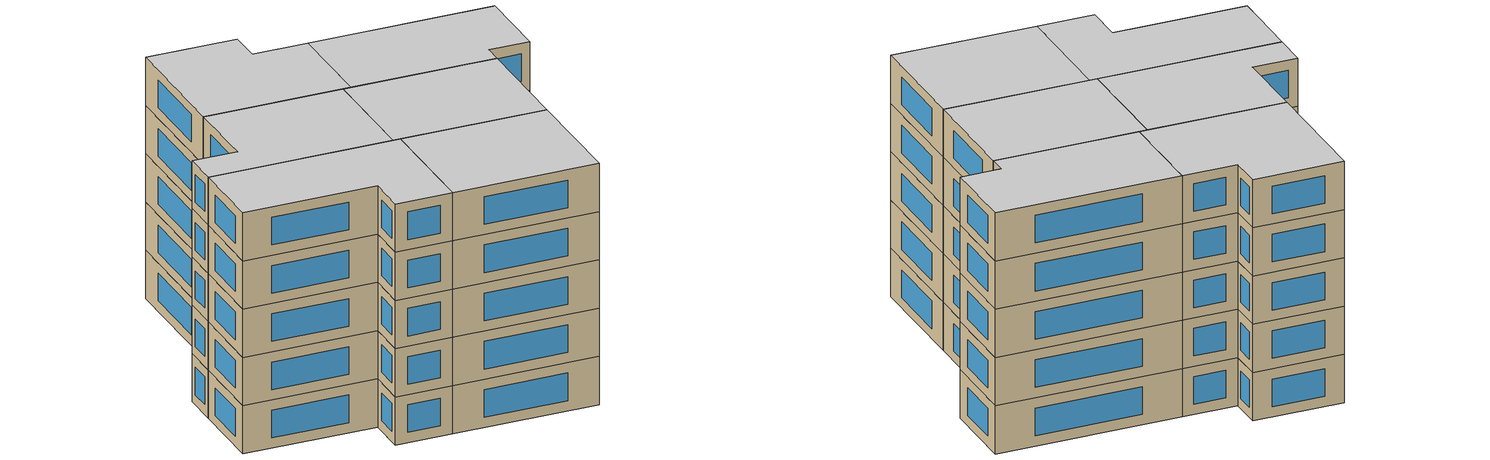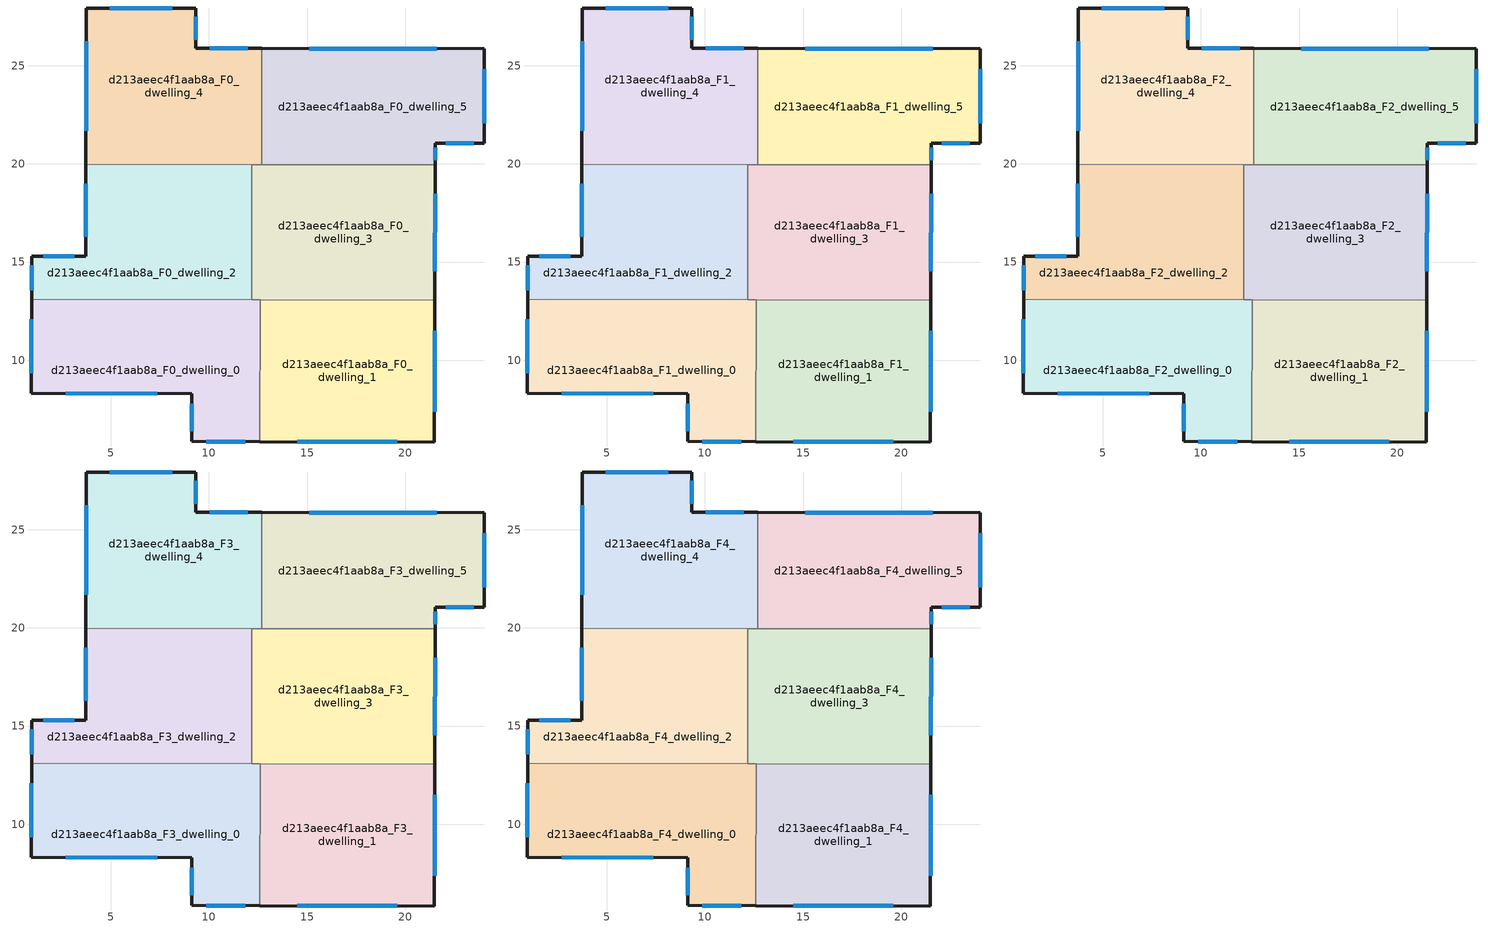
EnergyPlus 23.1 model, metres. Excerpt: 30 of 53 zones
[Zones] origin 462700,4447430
d213aeec4f1aab8a_F0_dwelling_0
 floor ground (EU_floor_Construction): 12.61,13.08 12.6,5.85 9.12,5.86 9.13,8.29 0.95,8.31 0.96,13.1 z0
 wall outside (EU_wall_Construction): 0.96,13.1 0.95,8.31 9.13,8.29 9.12,5.86 12.6,5.85 z0:3
 wall to d213aeec4f1aab8a_F0_dwelling_1 (EU_wall_Construction): 12.6,5.85 12.61,13.08 z0:3
 wall to d213aeec4f1aab8a_F0_dwelling_2 (EU_wall_Construction): 12.18,13.08 0.96,13.1 z0:3
 wall to d213aeec4f1aab8a_F0_dwelling_3 (EU_wall_Construction): 12.61,13.08 12.18,13.08 z0:3
 window (EU_Window_Construction): 9.86,5.86 11.85,5.86 / 9.13,7.77 9.12,6.38 / 2.7,8.31 7.38,8.3 / 0.96,12.08 0.95,9.34 z0.64:2.36
d213aeec4f1aab8a_F0_dwelling_1
 floor ground (EU_floor_Construction): 21.51,13.06 21.49,5.83 12.6,5.85 12.61,13.08 z0
 wall outside (EU_wall_Construction): 12.6,5.85 21.49,5.83 21.51,13.06 z0:3
 wall to d213aeec4f1aab8a_F0_dwelling_3 (EU_wall_Construction): 21.51,13.06 12.61,13.08 z0:3
 window (EU_Window_Construction): 21.49,7.38 21.5,11.51 / 14.5,5.85 19.58,5.84 z0.64:2.36
d213aeec4f1aab8a_F0_dwelling_2
 floor ground (EU_floor_Construction): 12.19,19.97 12.18,13.08 0.96,13.1 0.97,15.3 3.72,15.29 3.73,19.99 z0
 wall outside (EU_wall_Construction): 3.73,19.99 3.72,15.29 0.97,15.3 0.96,13.1 z0:3
 wall to d213aeec4f1aab8a_F0_dwelling_3 (EU_wall_Construction): 12.18,13.08 12.19,19.97 z0:3
 wall to d213aeec4f1aab8a_F0_dwelling_4 (EU_wall_Construction): 12.19,19.97 3.73,19.99 z0:3
 window (EU_Window_Construction): 0.96,14.83 0.96,13.58 / 3.13,15.29 1.56,15.3 / 3.73,18.98 3.73,16.3 z0.64:2.36
d213aeec4f1aab8a_F0_dwelling_3
 floor ground (EU_floor_Construction): 21.53,19.95 21.51,13.06 12.18,13.08 12.19,19.97 z0
 wall outside (EU_wall_Construction): 21.51,13.06 21.53,19.95 z0:3
 wall to d213aeec4f1aab8a_F0_dwelling_5 (EU_wall_Construction): 21.53,19.95 12.68,19.97 z0:3
 wall to d213aeec4f1aab8a_F0_dwelling_4 (EU_wall_Construction): 12.68,19.97 12.19,19.97 z0:3
 window (EU_Window_Construction): 21.51,14.54 21.52,18.47 z0.64:2.36
d213aeec4f1aab8a_F0_dwelling_4
 floor ground (EU_floor_Construction): 12.69,25.89 12.68,19.97 3.73,19.99 3.75,27.94 9.32,27.93 9.32,25.9 z0
 wall outside (EU_wall_Construction): 12.69,25.89 9.32,25.9 9.32,27.93 3.75,27.94 3.73,19.99 z0:3
 wall to d213aeec4f1aab8a_F0_dwelling_5 (EU_wall_Construction): 12.68,19.97 12.69,25.89 z0:3
 window (EU_Window_Construction): 3.75,26.24 3.74,21.69 / 8.13,27.93 4.95,27.94 / 9.32,26.33 9.32,27.49 / 11.97,25.89 10.04,25.89 z0.64:2.36
d213aeec4f1aab8a_F0_dwelling_5
 floor ground (EU_floor_Construction): 24.02,25.86 24.02,21.05 21.53,21.06 21.53,19.95 12.68,19.97 12.69,25.89 z0
 wall outside (EU_wall_Construction): 21.53,19.95 21.53,21.06 24.02,21.05 24.02,25.86 12.69,25.89 z0:3
 window (EU_Window_Construction): 21.53,20.19 21.53,20.82 / 21.6,25.86 15.12,25.88 / 24.02,22.08 24.02,24.83 / 22.06,21.06 23.48,21.05 z0.64:2.36
d213aeec4f1aab8a_F1_dwelling_0
 floor to d213aeec4f1aab8a_F0_dwelling_0 (EU_floor_Construction): 12.61,13.08 12.6,5.85 9.12,5.86 9.13,8.29 0.95,8.31 0.96,13.1 z3
 wall outside (EU_wall_Construction): 0.96,13.1 0.95,8.31 9.13,8.29 9.12,5.86 12.6,5.85 z3:6
 wall to d213aeec4f1aab8a_F1_dwelling_1 (EU_wall_Construction): 12.6,5.85 12.61,13.08 z3:6
 wall to d213aeec4f1aab8a_F1_dwelling_2 (EU_wall_Construction): 12.18,13.08 0.96,13.1 z3:6
 wall to d213aeec4f1aab8a_F1_dwelling_3 (EU_wall_Construction): 12.61,13.08 12.18,13.08 z3:6
 window (EU_Window_Construction): 9.86,5.86 11.85,5.86 / 9.13,7.77 9.12,6.38 / 2.7,8.31 7.38,8.3 / 0.96,12.08 0.95,9.34 z3.64:5.36
d213aeec4f1aab8a_F1_dwelling_1
 floor to d213aeec4f1aab8a_F0_dwelling_1 (EU_floor_Construction): 21.51,13.06 21.49,5.83 12.6,5.85 12.61,13.08 z3
 wall outside (EU_wall_Construction): 12.6,5.85 21.49,5.83 21.51,13.06 z3:6
 wall to d213aeec4f1aab8a_F1_dwelling_3 (EU_wall_Construction): 21.51,13.06 12.61,13.08 z3:6
 window (EU_Window_Construction): 21.49,7.38 21.5,11.51 / 14.5,5.85 19.58,5.84 z3.64:5.36
d213aeec4f1aab8a_F1_dwelling_2
 floor to d213aeec4f1aab8a_F0_dwelling_2 (EU_floor_Construction): 12.19,19.97 12.18,13.08 0.96,13.1 0.97,15.3 3.72,15.29 3.73,19.99 z3
 wall outside (EU_wall_Construction): 3.73,19.99 3.72,15.29 0.97,15.3 0.96,13.1 z3:6
 wall to d213aeec4f1aab8a_F1_dwelling_3 (EU_wall_Construction): 12.18,13.08 12.19,19.97 z3:6
 wall to d213aeec4f1aab8a_F1_dwelling_4 (EU_wall_Construction): 12.19,19.97 3.73,19.99 z3:6
 window (EU_Window_Construction): 0.96,14.83 0.96,13.58 / 3.13,15.29 1.56,15.3 / 3.73,18.98 3.73,16.3 z3.64:5.36
d213aeec4f1aab8a_F1_dwelling_3
 floor to d213aeec4f1aab8a_F0_dwelling_3 (EU_floor_Construction): 21.53,19.95 21.51,13.06 12.18,13.08 12.19,19.97 z3
 wall outside (EU_wall_Construction): 21.51,13.06 21.53,19.95 z3:6
 wall to d213aeec4f1aab8a_F1_dwelling_5 (EU_wall_Construction): 21.53,19.95 12.68,19.97 z3:6
 wall to d213aeec4f1aab8a_F1_dwelling_4 (EU_wall_Construction): 12.68,19.97 12.19,19.97 z3:6
 window (EU_Window_Construction): 21.51,14.54 21.52,18.47 z3.64:5.36
d213aeec4f1aab8a_F1_dwelling_4
 floor to d213aeec4f1aab8a_F0_dwelling_4 (EU_floor_Construction): 12.69,25.89 12.68,19.97 3.73,19.99 3.75,27.94 9.32,27.93 9.32,25.9 z3
 wall outside (EU_wall_Construction): 12.69,25.89 9.32,25.9 9.32,27.93 3.75,27.94 3.73,19.99 z3:6
 wall to d213aeec4f1aab8a_F1_dwelling_5 (EU_wall_Construction): 12.68,19.97 12.69,25.89 z3:6
 window (EU_Window_Construction): 3.75,26.24 3.74,21.69 / 8.13,27.93 4.95,27.94 / 9.32,26.33 9.32,27.49 / 11.97,25.89 10.04,25.89 z3.64:5.36
d213aeec4f1aab8a_F1_dwelling_5
 floor to d213aeec4f1aab8a_F0_dwelling_5 (EU_floor_Construction): 24.02,25.86 24.02,21.05 21.53,21.06 21.53,19.95 12.68,19.97 12.69,25.89 z3
 wall outside (EU_wall_Construction): 21.53,19.95 21.53,21.06 24.02,21.05 24.02,25.86 12.69,25.89 z3:6
 window (EU_Window_Construction): 21.53,20.19 21.53,20.82 / 21.6,25.86 15.12,25.88 / 24.02,22.08 24.02,24.83 / 22.06,21.06 23.48,21.05 z3.64:5.36
d213aeec4f1aab8a_F2_dwelling_0
 floor to d213aeec4f1aab8a_F1_dwelling_0 (EU_floor_Construction): 12.61,13.08 12.6,5.85 9.12,5.86 9.13,8.29 0.95,8.31 0.96,13.1 z6
 wall outside (EU_wall_Construction): 0.96,13.1 0.95,8.31 9.13,8.29 9.12,5.86 12.6,5.85 z6:9
 wall to d213aeec4f1aab8a_F2_dwelling_1 (EU_wall_Construction): 12.6,5.85 12.61,13.08 z6:9
 wall to d213aeec4f1aab8a_F2_dwelling_2 (EU_wall_Construction): 12.18,13.08 0.96,13.1 z6:9
 wall to d213aeec4f1aab8a_F2_dwelling_3 (EU_wall_Construction): 12.61,13.08 12.18,13.08 z6:9
 window (EU_Window_Construction): 9.86,5.86 11.85,5.86 / 9.13,7.77 9.12,6.38 / 2.7,8.31 7.38,8.3 / 0.96,12.08 0.95,9.34 z6.64:8.36
d213aeec4f1aab8a_F2_dwelling_1
 floor to d213aeec4f1aab8a_F1_dwelling_1 (EU_floor_Construction): 21.51,13.06 21.49,5.83 12.6,5.85 12.61,13.08 z6
 wall outside (EU_wall_Construction): 12.6,5.85 21.49,5.83 21.51,13.06 z6:9
 wall to d213aeec4f1aab8a_F2_dwelling_3 (EU_wall_Construction): 21.51,13.06 12.61,13.08 z6:9
 window (EU_Window_Construction): 21.49,7.38 21.5,11.51 / 14.5,5.85 19.58,5.84 z6.64:8.36
d213aeec4f1aab8a_F2_dwelling_2
 floor to d213aeec4f1aab8a_F1_dwelling_2 (EU_floor_Construction): 12.19,19.97 12.18,13.08 0.96,13.1 0.97,15.3 3.72,15.29 3.73,19.99 z6
 wall outside (EU_wall_Construction): 3.73,19.99 3.72,15.29 0.97,15.3 0.96,13.1 z6:9
 wall to d213aeec4f1aab8a_F2_dwelling_3 (EU_wall_Construction): 12.18,13.08 12.19,19.97 z6:9
 wall to d213aeec4f1aab8a_F2_dwelling_4 (EU_wall_Construction): 12.19,19.97 3.73,19.99 z6:9
 window (EU_Window_Construction): 0.96,14.83 0.96,13.58 / 3.13,15.29 1.56,15.3 / 3.73,18.98 3.73,16.3 z6.64:8.36
d213aeec4f1aab8a_F2_dwelling_3
 floor to d213aeec4f1aab8a_F1_dwelling_3 (EU_floor_Construction): 21.53,19.95 21.51,13.06 12.18,13.08 12.19,19.97 z6
 wall outside (EU_wall_Construction): 21.51,13.06 21.53,19.95 z6:9
 wall to d213aeec4f1aab8a_F2_dwelling_5 (EU_wall_Construction): 21.53,19.95 12.68,19.97 z6:9
 wall to d213aeec4f1aab8a_F2_dwelling_4 (EU_wall_Construction): 12.68,19.97 12.19,19.97 z6:9
 window (EU_Window_Construction): 21.51,14.54 21.52,18.47 z6.64:8.36
d213aeec4f1aab8a_F2_dwelling_4
 floor to d213aeec4f1aab8a_F1_dwelling_4 (EU_floor_Construction): 12.69,25.89 12.68,19.97 3.73,19.99 3.75,27.94 9.32,27.93 9.32,25.9 z6
 wall outside (EU_wall_Construction): 12.69,25.89 9.32,25.9 9.32,27.93 3.75,27.94 3.73,19.99 z6:9
 wall to d213aeec4f1aab8a_F2_dwelling_5 (EU_wall_Construction): 12.68,19.97 12.69,25.89 z6:9
 window (EU_Window_Construction): 3.75,26.24 3.74,21.69 / 8.13,27.93 4.95,27.94 / 9.32,26.33 9.32,27.49 / 11.97,25.89 10.04,25.89 z6.64:8.36
d213aeec4f1aab8a_F2_dwelling_5
 floor to d213aeec4f1aab8a_F1_dwelling_5 (EU_floor_Construction): 24.02,25.86 24.02,21.05 21.53,21.06 21.53,19.95 12.68,19.97 12.69,25.89 z6
 wall outside (EU_wall_Construction): 21.53,19.95 21.53,21.06 24.02,21.05 24.02,25.86 12.69,25.89 z6:9
 window (EU_Window_Construction): 21.53,20.19 21.53,20.82 / 21.6,25.86 15.12,25.88 / 24.02,22.08 24.02,24.83 / 22.06,21.06 23.48,21.05 z6.64:8.36
d213aeec4f1aab8a_F3_dwelling_0
 floor to d213aeec4f1aab8a_F2_dwelling_0 (EU_floor_Construction): 12.61,13.08 12.6,5.85 9.12,5.86 9.13,8.29 0.95,8.31 0.96,13.1 z9
 wall outside (EU_wall_Construction): 0.96,13.1 0.95,8.31 9.13,8.29 9.12,5.86 12.6,5.85 z9:12
 wall to d213aeec4f1aab8a_F3_dwelling_1 (EU_wall_Construction): 12.6,5.85 12.61,13.08 z9:12
 wall to d213aeec4f1aab8a_F3_dwelling_2 (EU_wall_Construction): 12.18,13.08 0.96,13.1 z9:12
 wall to d213aeec4f1aab8a_F3_dwelling_3 (EU_wall_Construction): 12.61,13.08 12.18,13.08 z9:12
 window (EU_Window_Construction): 9.86,5.86 11.85,5.86 / 9.13,7.77 9.12,6.38 / 2.7,8.31 7.38,8.3 / 0.96,12.08 0.95,9.34 z9.64:11.36
d213aeec4f1aab8a_F3_dwelling_1
 floor to d213aeec4f1aab8a_F2_dwelling_1 (EU_floor_Construction): 21.51,13.06 21.49,5.83 12.6,5.85 12.61,13.08 z9
 wall outside (EU_wall_Construction): 12.6,5.85 21.49,5.83 21.51,13.06 z9:12
 wall to d213aeec4f1aab8a_F3_dwelling_3 (EU_wall_Construction): 21.51,13.06 12.61,13.08 z9:12
 window (EU_Window_Construction): 21.49,7.38 21.5,11.51 / 14.5,5.85 19.58,5.84 z9.64:11.36
d213aeec4f1aab8a_F3_dwelling_2
 floor to d213aeec4f1aab8a_F2_dwelling_2 (EU_floor_Construction): 12.19,19.97 12.18,13.08 0.96,13.1 0.97,15.3 3.72,15.29 3.73,19.99 z9
 wall outside (EU_wall_Construction): 3.73,19.99 3.72,15.29 0.97,15.3 0.96,13.1 z9:12
 wall to d213aeec4f1aab8a_F3_dwelling_3 (EU_wall_Construction): 12.18,13.08 12.19,19.97 z9:12
 wall to d213aeec4f1aab8a_F3_dwelling_4 (EU_wall_Construction): 12.19,19.97 3.73,19.99 z9:12
 window (EU_Window_Construction): 0.96,14.83 0.96,13.58 / 3.13,15.29 1.56,15.3 / 3.73,18.98 3.73,16.3 z9.64:11.36
d213aeec4f1aab8a_F3_dwelling_3
 floor to d213aeec4f1aab8a_F2_dwelling_3 (EU_floor_Construction): 21.53,19.95 21.51,13.06 12.18,13.08 12.19,19.97 z9
 wall outside (EU_wall_Construction): 21.51,13.06 21.53,19.95 z9:12
 wall to d213aeec4f1aab8a_F3_dwelling_5 (EU_wall_Construction): 21.53,19.95 12.68,19.97 z9:12
 wall to d213aeec4f1aab8a_F3_dwelling_4 (EU_wall_Construction): 12.68,19.97 12.19,19.97 z9:12
 window (EU_Window_Construction): 21.51,14.54 21.52,18.47 z9.64:11.36
d213aeec4f1aab8a_F3_dwelling_4
 floor to d213aeec4f1aab8a_F2_dwelling_4 (EU_floor_Construction): 12.69,25.89 12.68,19.97 3.73,19.99 3.75,27.94 9.32,27.93 9.32,25.9 z9
 wall outside (EU_wall_Construction): 12.69,25.89 9.32,25.9 9.32,27.93 3.75,27.94 3.73,19.99 z9:12
 wall to d213aeec4f1aab8a_F3_dwelling_5 (EU_wall_Construction): 12.68,19.97 12.69,25.89 z9:12
 window (EU_Window_Construction): 3.75,26.24 3.74,21.69 / 8.13,27.93 4.95,27.94 / 9.32,26.33 9.32,27.49 / 11.97,25.89 10.04,25.89 z9.64:11.36
d213aeec4f1aab8a_F3_dwelling_5
 floor to d213aeec4f1aab8a_F2_dwelling_5 (EU_floor_Construction): 24.02,25.86 24.02,21.05 21.53,21.06 21.53,19.95 12.68,19.97 12.69,25.89 z9
 wall outside (EU_wall_Construction): 21.53,19.95 21.53,21.06 24.02,21.05 24.02,25.86 12.69,25.89 z9:12
 window (EU_Window_Construction): 21.53,20.19 21.53,20.82 / 21.6,25.86 15.12,25.88 / 24.02,22.08 24.02,24.83 / 22.06,21.06 23.48,21.05 z9.64:11.36
d213aeec4f1aab8a_F4_dwelling_0
 floor to d213aeec4f1aab8a_F3_dwelling_0 (EU_floor_Construction): 12.61,13.08 12.6,5.85 9.12,5.86 9.13,8.29 0.95,8.31 0.96,13.1 z12
 wall outside (EU_wall_Construction): 0.96,13.1 0.95,8.31 9.13,8.29 9.12,5.86 12.6,5.85 z12:15
 wall to d213aeec4f1aab8a_F4_dwelling_1 (EU_wall_Construction): 12.6,5.85 12.61,13.08 z12:15
 wall to d213aeec4f1aab8a_F4_dwelling_2 (EU_wall_Construction): 12.18,13.08 0.96,13.1 z12:15
 wall to d213aeec4f1aab8a_F4_dwelling_3 (EU_wall_Construction): 12.61,13.08 12.18,13.08 z12:15
 window (EU_Window_Construction): 9.86,5.86 11.85,5.86 / 9.13,7.77 9.12,6.38 / 2.7,8.31 7.38,8.3 / 0.96,12.08 0.95,9.34 z12.64:14.36
 ceiling to d213aeec4f1aab8a_F5_dwelling_0 (EU_floor_Construction): 12.6,5.85 12.61,13.08 0.96,13.1 0.95,8.31 9.13,8.29 9.12,5.86 z15
d213aeec4f1aab8a_F4_dwelling_1
 floor to d213aeec4f1aab8a_F3_dwelling_1 (EU_floor_Construction): 21.51,13.06 21.49,5.83 12.6,5.85 12.61,13.08 z12
 wall outside (EU_wall_Construction): 12.6,5.85 21.49,5.83 21.51,13.06 z12:15
 wall to d213aeec4f1aab8a_F4_dwelling_3 (EU_wall_Construction): 21.51,13.06 12.61,13.08 z12:15
 window (EU_Window_Construction): 21.49,7.38 21.5,11.51 / 14.5,5.85 19.58,5.84 z12.64:14.36
 ceiling to d213aeec4f1aab8a_F5_dwelling_1 (EU_floor_Construction): 21.49,5.83 21.51,13.06 12.61,13.08 12.6,5.85 z15
d213aeec4f1aab8a_F4_dwelling_2
 floor to d213aeec4f1aab8a_F3_dwelling_2 (EU_floor_Construction): 12.19,19.97 12.18,13.08 0.96,13.1 0.97,15.3 3.72,15.29 3.73,19.99 z12
 wall outside (EU_wall_Construction): 3.73,19.99 3.72,15.29 0.97,15.3 0.96,13.1 z12:15
 wall to d213aeec4f1aab8a_F4_dwelling_3 (EU_wall_Construction): 12.18,13.08 12.19,19.97 z12:15
 wall to d213aeec4f1aab8a_F4_dwelling_4 (EU_wall_Construction): 12.19,19.97 3.73,19.99 z12:15
 window (EU_Window_Construction): 0.96,14.83 0.96,13.58 / 3.13,15.29 1.56,15.3 / 3.73,18.98 3.73,16.3 z12.64:14.36
 ceiling to d213aeec4f1aab8a_F5_dwelling_2 (EU_floor_Construction): 12.18,13.08 12.19,19.97 3.73,19.99 3.72,15.29 0.97,15.3 0.96,13.1 z15
d213aeec4f1aab8a_F4_dwelling_3
 floor to d213aeec4f1aab8a_F3_dwelling_3 (EU_floor_Construction): 21.53,19.95 21.51,13.06 12.18,13.08 12.19,19.97 z12
 wall outside (EU_wall_Construction): 21.51,13.06 21.53,19.95 z12:15
 wall to d213aeec4f1aab8a_F4_dwelling_5 (EU_wall_Construction): 21.53,19.95 12.68,19.97 z12:15
 wall to d213aeec4f1aab8a_F4_dwelling_4 (EU_wall_Construction): 12.68,19.97 12.19,19.97 z12:15
 window (EU_Window_Construction): 21.51,14.54 21.52,18.47 z12.64:14.36
 ceiling to d213aeec4f1aab8a_F5_dwelling_3 (EU_floor_Construction): 21.51,13.06 21.53,19.95 12.19,19.97 12.18,13.08 z15
d213aeec4f1aab8a_F4_dwelling_4
 floor to d213aeec4f1aab8a_F3_dwelling_4 (EU_floor_Construction): 12.69,25.89 12.68,19.97 3.73,19.99 3.75,27.94 9.32,27.93 9.32,25.9 z12
 wall outside (EU_wall_Construction): 12.69,25.89 9.32,25.9 9.32,27.93 3.75,27.94 3.73,19.99 z12:15
 wall to d213aeec4f1aab8a_F4_dwelling_5 (EU_wall_Construction): 12.68,19.97 12.69,25.89 z12:15
 window (EU_Window_Construction): 3.75,26.24 3.74,21.69 / 8.13,27.93 4.95,27.94 / 9.32,26.33 9.32,27.49 / 11.97,25.89 10.04,25.89 z12.64:14.36
 ceiling to d213aeec4f1aab8a_F5_dwelling_4 (EU_floor_Construction): 12.68,19.97 12.69,25.89 9.32,25.9 9.32,27.93 3.75,27.94 3.73,19.99 z15
d213aeec4f1aab8a_F4_dwelling_5
 floor to d213aeec4f1aab8a_F3_dwelling_5 (EU_floor_Construction): 24.02,25.86 24.02,21.05 21.53,21.06 21.53,19.95 12.68,19.97 12.69,25.89 z12
 wall outside (EU_wall_Construction): 21.53,19.95 21.53,21.06 24.02,21.05 24.02,25.86 12.69,25.89 z12:15
 window (EU_Window_Construction): 21.53,20.19 21.53,20.82 / 21.6,25.86 15.12,25.88 / 24.02,22.08 24.02,24.83 / 22.06,21.06 23.48,21.05 z12.64:14.36
 ceiling to d213aeec4f1aab8a_F5_dwelling_5 (EU_floor_Construction): 24.02,21.05 24.02,25.86 12.69,25.89 12.68,19.97 21.53,19.95 21.53,21.06 z15
[Building]
EU S2 Campaign: North Axis=0; Terrain=City; Solar Distribution=FullExterior
[Site:Location]
Yerevan-Zvartnots.Intl.AP: Latitude=40.15; Longitude=44.383; Time Zone=4; Elevation=854
[SizingPeriod:WeatherFileDays]
AnnualSizingPeriod: Begin Month=1; Begin Day of Month=1; End Month=12; End Day of Month=31; Day of Week for Start Day=Monday; Use Weather File Daylight Saving Period=No; Use Weather File Rain and Snow Indicators=No
[MATERIAL]
EU_InternalMass_Material: Roughness=MediumRough; Thickness=0.1; Conductivity=1; Density=1800; Specific Heat=900; Thermal Absorptance=0.9; Solar Absorptance=0.7; Visible Absorptance=0.7
[MATERIAL:NOMASS] Roughness=MediumRough; Thermal Absorptance=0.9; Solar Absorptance=0.7; Visible Absorptance=0.7
Name | Thermal Resistance
EU_wall_NoMass | 1.05043
EU_floor_NoMass | 0.478065
[WINDOWMATERIAL:SIMPLEGLAZINGSYSTEM]
EU_Window_SimpleGlazing: UFactor=2.5566; Solar Heat Gain Coefficient=0.75; Visible Transmittance=0.75
[CONSTRUCTION]
EU_wall_Construction: EU_wall_NoMass
EU_floor_Construction: EU_floor_NoMass
EU_Window_Construction: EU_Window_SimpleGlazing
EU_InternalMass_Construction: EU_InternalMass_Material
[ZONE] Type=1; Multiplier=1; Ceiling Height=autocalculate; Floor Area=autocalculate; Part of Total Floor Area=Yes
Name | Volume
d213aeec4f1aab8a_F0_dwelling_0; d213aeec4f1aab8a_F1_dwelling_0; d213aeec4f1aab8a_F2_dwelling_0; d213aeec4f1aab8a_F3_dwelling_0; d213aeec4f1aab8a_F4_dwelling_0 | 192.883
d213aeec4f1aab8a_F0_dwelling_1; d213aeec4f1aab8a_F1_dwelling_1; d213aeec4f1aab8a_F2_dwelling_1; d213aeec4f1aab8a_F3_dwelling_1; d213aeec4f1aab8a_F4_dwelling_1 | 192.886
d213aeec4f1aab8a_F0_dwelling_2; d213aeec4f1aab8a_F1_dwelling_2; d213aeec4f1aab8a_F2_dwelling_2; d213aeec4f1aab8a_F3_dwelling_2; d213aeec4f1aab8a_F4_dwelling_2 | 192.869
d213aeec4f1aab8a_F0_dwelling_3; d213aeec4f1aab8a_F1_dwelling_3; d213aeec4f1aab8a_F2_dwelling_3; d213aeec4f1aab8a_F3_dwelling_3; d213aeec4f1aab8a_F4_dwelling_3 | 192.868
d213aeec4f1aab8a_F0_dwelling_4; d213aeec4f1aab8a_F1_dwelling_4; d213aeec4f1aab8a_F2_dwelling_4; d213aeec4f1aab8a_F3_dwelling_4; d213aeec4f1aab8a_F4_dwelling_4 | 192.885
d213aeec4f1aab8a_F0_dwelling_5; d213aeec4f1aab8a_F1_dwelling_5; d213aeec4f1aab8a_F2_dwelling_5; d213aeec4f1aab8a_F3_dwelling_5; d213aeec4f1aab8a_F4_dwelling_5 | 192.877
[INTERNALMASS] Construction=EU_InternalMass_Construction
Name | Zone or ZoneList | Surface Area
d213aeec4f1aab8a_F0_dwelling_0_EU_InternalMass | d213aeec4f1aab8a_F0_dwelling_0 | 64.2944
d213aeec4f1aab8a_F0_dwelling_1_EU_InternalMass | d213aeec4f1aab8a_F0_dwelling_1 | 64.2953
d213aeec4f1aab8a_F0_dwelling_2_EU_InternalMass | d213aeec4f1aab8a_F0_dwelling_2 | 64.2894
d213aeec4f1aab8a_F0_dwelling_3_EU_InternalMass | d213aeec4f1aab8a_F0_dwelling_3 | 64.2892
d213aeec4f1aab8a_F0_dwelling_4_EU_InternalMass | d213aeec4f1aab8a_F0_dwelling_4 | 64.295
d213aeec4f1aab8a_F0_dwelling_5_EU_InternalMass | d213aeec4f1aab8a_F0_dwelling_5 | 64.2924
d213aeec4f1aab8a_F1_dwelling_0_EU_InternalMass | d213aeec4f1aab8a_F1_dwelling_0 | 64.2944
d213aeec4f1aab8a_F1_dwelling_1_EU_InternalMass | d213aeec4f1aab8a_F1_dwelling_1 | 64.2953
d213aeec4f1aab8a_F1_dwelling_2_EU_InternalMass | d213aeec4f1aab8a_F1_dwelling_2 | 64.2894
d213aeec4f1aab8a_F1_dwelling_3_EU_InternalMass | d213aeec4f1aab8a_F1_dwelling_3 | 64.2892
d213aeec4f1aab8a_F1_dwelling_4_EU_InternalMass | d213aeec4f1aab8a_F1_dwelling_4 | 64.295
d213aeec4f1aab8a_F1_dwelling_5_EU_InternalMass | d213aeec4f1aab8a_F1_dwelling_5 | 64.2924
d213aeec4f1aab8a_F2_dwelling_0_EU_InternalMass | d213aeec4f1aab8a_F2_dwelling_0 | 64.2944
d213aeec4f1aab8a_F2_dwelling_1_EU_InternalMass | d213aeec4f1aab8a_F2_dwelling_1 | 64.2953
d213aeec4f1aab8a_F2_dwelling_2_EU_InternalMass | d213aeec4f1aab8a_F2_dwelling_2 | 64.2894
d213aeec4f1aab8a_F2_dwelling_3_EU_InternalMass | d213aeec4f1aab8a_F2_dwelling_3 | 64.2892
d213aeec4f1aab8a_F2_dwelling_4_EU_InternalMass | d213aeec4f1aab8a_F2_dwelling_4 | 64.295
d213aeec4f1aab8a_F2_dwelling_5_EU_InternalMass | d213aeec4f1aab8a_F2_dwelling_5 | 64.2924
d213aeec4f1aab8a_F3_dwelling_0_EU_InternalMass | d213aeec4f1aab8a_F3_dwelling_0 | 64.2944
d213aeec4f1aab8a_F3_dwelling_1_EU_InternalMass | d213aeec4f1aab8a_F3_dwelling_1 | 64.2953
d213aeec4f1aab8a_F3_dwelling_2_EU_InternalMass | d213aeec4f1aab8a_F3_dwelling_2 | 64.2894
d213aeec4f1aab8a_F3_dwelling_3_EU_InternalMass | d213aeec4f1aab8a_F3_dwelling_3 | 64.2892
d213aeec4f1aab8a_F3_dwelling_4_EU_InternalMass | d213aeec4f1aab8a_F3_dwelling_4 | 64.295
d213aeec4f1aab8a_F3_dwelling_5_EU_InternalMass | d213aeec4f1aab8a_F3_dwelling_5 | 64.2924
d213aeec4f1aab8a_F4_dwelling_0_EU_InternalMass | d213aeec4f1aab8a_F4_dwelling_0 | 64.2944
d213aeec4f1aab8a_F4_dwelling_1_EU_InternalMass | d213aeec4f1aab8a_F4_dwelling_1 | 64.2953
d213aeec4f1aab8a_F4_dwelling_2_EU_InternalMass | d213aeec4f1aab8a_F4_dwelling_2 | 64.2894
d213aeec4f1aab8a_F4_dwelling_3_EU_InternalMass | d213aeec4f1aab8a_F4_dwelling_3 | 64.2892
d213aeec4f1aab8a_F4_dwelling_4_EU_InternalMass | d213aeec4f1aab8a_F4_dwelling_4 | 64.295
d213aeec4f1aab8a_F4_dwelling_5_EU_InternalMass | d213aeec4f1aab8a_F4_dwelling_5 | 64.2924
[OTHEREQUIPMENT] Fuel Type=Electricity; Design Level Calculation Method=Watts/Area; Power per Zone Floor Area=1; Fraction Latent=0; Fraction Radiant=0; Fraction Lost=0; Carbon Dioxide Generation Rate=0; EndUse Subcategory=EU_Step8_InternalGains
Name | Zone or ZoneList or Space or SpaceList | Schedule
EU_Step8_InternalGain_d213aeec4f1aab8a_F0_dwelling_0_f000 | d213aeec4f1aab8a_F0_dwelling_0 | EU_Step8_GainSchedule_d213aeec4f1aab8a_F0_dwelling_0_f000
EU_Step8_InternalGain_d213aeec4f1aab8a_F0_dwelling_1_f000 | d213aeec4f1aab8a_F0_dwelling_1 | EU_Step8_GainSchedule_d213aeec4f1aab8a_F0_dwelling_1_f000
EU_Step8_InternalGain_d213aeec4f1aab8a_F0_dwelling_2_f000 | d213aeec4f1aab8a_F0_dwelling_2 | EU_Step8_GainSchedule_d213aeec4f1aab8a_F0_dwelling_2_f000
EU_Step8_InternalGain_d213aeec4f1aab8a_F0_dwelling_3_f000 | d213aeec4f1aab8a_F0_dwelling_3 | EU_Step8_GainSchedule_d213aeec4f1aab8a_F0_dwelling_3_f000
EU_Step8_InternalGain_d213aeec4f1aab8a_F0_dwelling_4_f000 | d213aeec4f1aab8a_F0_dwelling_4 | EU_Step8_GainSchedule_d213aeec4f1aab8a_F0_dwelling_4_f000
EU_Step8_InternalGain_d213aeec4f1aab8a_F0_dwelling_5_f000 | d213aeec4f1aab8a_F0_dwelling_5 | EU_Step8_GainSchedule_d213aeec4f1aab8a_F0_dwelling_5_f000
EU_Step8_InternalGain_d213aeec4f1aab8a_F1_dwelling_0_f000 | d213aeec4f1aab8a_F1_dwelling_0 | EU_Step8_GainSchedule_d213aeec4f1aab8a_F1_dwelling_0_f000
EU_Step8_InternalGain_d213aeec4f1aab8a_F1_dwelling_1_f000 | d213aeec4f1aab8a_F1_dwelling_1 | EU_Step8_GainSchedule_d213aeec4f1aab8a_F1_dwelling_1_f000
EU_Step8_InternalGain_d213aeec4f1aab8a_F1_dwelling_2_f000 | d213aeec4f1aab8a_F1_dwelling_2 | EU_Step8_GainSchedule_d213aeec4f1aab8a_F1_dwelling_2_f000
EU_Step8_InternalGain_d213aeec4f1aab8a_F1_dwelling_3_f000 | d213aeec4f1aab8a_F1_dwelling_3 | EU_Step8_GainSchedule_d213aeec4f1aab8a_F1_dwelling_3_f000
EU_Step8_InternalGain_d213aeec4f1aab8a_F1_dwelling_4_f000 | d213aeec4f1aab8a_F1_dwelling_4 | EU_Step8_GainSchedule_d213aeec4f1aab8a_F1_dwelling_4_f000
EU_Step8_InternalGain_d213aeec4f1aab8a_F1_dwelling_5_f000 | d213aeec4f1aab8a_F1_dwelling_5 | EU_Step8_GainSchedule_d213aeec4f1aab8a_F1_dwelling_5_f000
EU_Step8_InternalGain_d213aeec4f1aab8a_F2_dwelling_0_f000 | d213aeec4f1aab8a_F2_dwelling_0 | EU_Step8_GainSchedule_d213aeec4f1aab8a_F2_dwelling_0_f000
EU_Step8_InternalGain_d213aeec4f1aab8a_F2_dwelling_1_f000 | d213aeec4f1aab8a_F2_dwelling_1 | EU_Step8_GainSchedule_d213aeec4f1aab8a_F2_dwelling_1_f000
EU_Step8_InternalGain_d213aeec4f1aab8a_F2_dwelling_2_f000 | d213aeec4f1aab8a_F2_dwelling_2 | EU_Step8_GainSchedule_d213aeec4f1aab8a_F2_dwelling_2_f000
EU_Step8_InternalGain_d213aeec4f1aab8a_F2_dwelling_3_f000 | d213aeec4f1aab8a_F2_dwelling_3 | EU_Step8_GainSchedule_d213aeec4f1aab8a_F2_dwelling_3_f000
EU_Step8_InternalGain_d213aeec4f1aab8a_F2_dwelling_4_f000 | d213aeec4f1aab8a_F2_dwelling_4 | EU_Step8_GainSchedule_d213aeec4f1aab8a_F2_dwelling_4_f000
EU_Step8_InternalGain_d213aeec4f1aab8a_F2_dwelling_5_f000 | d213aeec4f1aab8a_F2_dwelling_5 | EU_Step8_GainSchedule_d213aeec4f1aab8a_F2_dwelling_5_f000
EU_Step8_InternalGain_d213aeec4f1aab8a_F3_dwelling_0_f000 | d213aeec4f1aab8a_F3_dwelling_0 | EU_Step8_GainSchedule_d213aeec4f1aab8a_F3_dwelling_0_f000
EU_Step8_InternalGain_d213aeec4f1aab8a_F3_dwelling_1_f000 | d213aeec4f1aab8a_F3_dwelling_1 | EU_Step8_GainSchedule_d213aeec4f1aab8a_F3_dwelling_1_f000
EU_Step8_InternalGain_d213aeec4f1aab8a_F3_dwelling_2_f000 | d213aeec4f1aab8a_F3_dwelling_2 | EU_Step8_GainSchedule_d213aeec4f1aab8a_F3_dwelling_2_f000
EU_Step8_InternalGain_d213aeec4f1aab8a_F3_dwelling_3_f000 | d213aeec4f1aab8a_F3_dwelling_3 | EU_Step8_GainSchedule_d213aeec4f1aab8a_F3_dwelling_3_f000
EU_Step8_InternalGain_d213aeec4f1aab8a_F3_dwelling_4_f000 | d213aeec4f1aab8a_F3_dwelling_4 | EU_Step8_GainSchedule_d213aeec4f1aab8a_F3_dwelling_4_f000
EU_Step8_InternalGain_d213aeec4f1aab8a_F3_dwelling_5_f000 | d213aeec4f1aab8a_F3_dwelling_5 | EU_Step8_GainSchedule_d213aeec4f1aab8a_F3_dwelling_5_f000
EU_Step8_InternalGain_d213aeec4f1aab8a_F4_dwelling_0_f000 | d213aeec4f1aab8a_F4_dwelling_0 | EU_Step8_GainSchedule_d213aeec4f1aab8a_F4_dwelling_0_f000
EU_Step8_InternalGain_d213aeec4f1aab8a_F4_dwelling_1_f000 | d213aeec4f1aab8a_F4_dwelling_1 | EU_Step8_GainSchedule_d213aeec4f1aab8a_F4_dwelling_1_f000
EU_Step8_InternalGain_d213aeec4f1aab8a_F4_dwelling_2_f000 | d213aeec4f1aab8a_F4_dwelling_2 | EU_Step8_GainSchedule_d213aeec4f1aab8a_F4_dwelling_2_f000
EU_Step8_InternalGain_d213aeec4f1aab8a_F4_dwelling_3_f000 | d213aeec4f1aab8a_F4_dwelling_3 | EU_Step8_GainSchedule_d213aeec4f1aab8a_F4_dwelling_3_f000
EU_Step8_InternalGain_d213aeec4f1aab8a_F4_dwelling_4_f000 | d213aeec4f1aab8a_F4_dwelling_4 | EU_Step8_GainSchedule_d213aeec4f1aab8a_F4_dwelling_4_f000
EU_Step8_InternalGain_d213aeec4f1aab8a_F4_dwelling_5_f000 | d213aeec4f1aab8a_F4_dwelling_5 | EU_Step8_GainSchedule_d213aeec4f1aab8a_F4_dwelling_5_f000
[ZONEVENTILATION:DESIGNFLOWRATE] Schedule=EU_AlwaysOn; Design Flow Rate Calculation Method=AirChanges/Hour; Air Changes per Hour=0.557805; Ventilation Type=Natural; Fan Pressure Rise=0; Fan Total Efficiency=1; Constant Term Coefficient=1; Temperature Term Coefficient=0; Velocity Term Coefficient=0; Velocity Squared Term Coefficient=0; Minimum Indoor Temperature=-100; Maximum Indoor Temperature=100; Delta Temperature=-100; Minimum Outdoor Temperature=-100; Maximum Outdoor Temperature=100; Maximum Wind Speed=40
Name | Zone or ZoneList or Space or SpaceList
EU_ConstantAir_d213aeec4f1aab8a_F0_dwelling_0 | d213aeec4f1aab8a_F0_dwelling_0
EU_ConstantAir_d213aeec4f1aab8a_F0_dwelling_1 | d213aeec4f1aab8a_F0_dwelling_1
EU_ConstantAir_d213aeec4f1aab8a_F0_dwelling_2 | d213aeec4f1aab8a_F0_dwelling_2
EU_ConstantAir_d213aeec4f1aab8a_F0_dwelling_3 | d213aeec4f1aab8a_F0_dwelling_3
EU_ConstantAir_d213aeec4f1aab8a_F0_dwelling_4 | d213aeec4f1aab8a_F0_dwelling_4
EU_ConstantAir_d213aeec4f1aab8a_F0_dwelling_5 | d213aeec4f1aab8a_F0_dwelling_5
EU_ConstantAir_d213aeec4f1aab8a_F1_dwelling_0 | d213aeec4f1aab8a_F1_dwelling_0
EU_ConstantAir_d213aeec4f1aab8a_F1_dwelling_1 | d213aeec4f1aab8a_F1_dwelling_1
EU_ConstantAir_d213aeec4f1aab8a_F1_dwelling_2 | d213aeec4f1aab8a_F1_dwelling_2
EU_ConstantAir_d213aeec4f1aab8a_F1_dwelling_3 | d213aeec4f1aab8a_F1_dwelling_3
EU_ConstantAir_d213aeec4f1aab8a_F1_dwelling_4 | d213aeec4f1aab8a_F1_dwelling_4
EU_ConstantAir_d213aeec4f1aab8a_F1_dwelling_5 | d213aeec4f1aab8a_F1_dwelling_5
EU_ConstantAir_d213aeec4f1aab8a_F2_dwelling_0 | d213aeec4f1aab8a_F2_dwelling_0
EU_ConstantAir_d213aeec4f1aab8a_F2_dwelling_1 | d213aeec4f1aab8a_F2_dwelling_1
EU_ConstantAir_d213aeec4f1aab8a_F2_dwelling_2 | d213aeec4f1aab8a_F2_dwelling_2
EU_ConstantAir_d213aeec4f1aab8a_F2_dwelling_3 | d213aeec4f1aab8a_F2_dwelling_3
EU_ConstantAir_d213aeec4f1aab8a_F2_dwelling_4 | d213aeec4f1aab8a_F2_dwelling_4
EU_ConstantAir_d213aeec4f1aab8a_F2_dwelling_5 | d213aeec4f1aab8a_F2_dwelling_5
EU_ConstantAir_d213aeec4f1aab8a_F3_dwelling_0 | d213aeec4f1aab8a_F3_dwelling_0
EU_ConstantAir_d213aeec4f1aab8a_F3_dwelling_1 | d213aeec4f1aab8a_F3_dwelling_1
EU_ConstantAir_d213aeec4f1aab8a_F3_dwelling_2 | d213aeec4f1aab8a_F3_dwelling_2
EU_ConstantAir_d213aeec4f1aab8a_F3_dwelling_3 | d213aeec4f1aab8a_F3_dwelling_3
EU_ConstantAir_d213aeec4f1aab8a_F3_dwelling_4 | d213aeec4f1aab8a_F3_dwelling_4
EU_ConstantAir_d213aeec4f1aab8a_F3_dwelling_5 | d213aeec4f1aab8a_F3_dwelling_5
EU_ConstantAir_d213aeec4f1aab8a_F4_dwelling_0 | d213aeec4f1aab8a_F4_dwelling_0
EU_ConstantAir_d213aeec4f1aab8a_F4_dwelling_1 | d213aeec4f1aab8a_F4_dwelling_1
EU_ConstantAir_d213aeec4f1aab8a_F4_dwelling_2 | d213aeec4f1aab8a_F4_dwelling_2
EU_ConstantAir_d213aeec4f1aab8a_F4_dwelling_3 | d213aeec4f1aab8a_F4_dwelling_3
EU_ConstantAir_d213aeec4f1aab8a_F4_dwelling_4 | d213aeec4f1aab8a_F4_dwelling_4
EU_ConstantAir_d213aeec4f1aab8a_F4_dwelling_5 | d213aeec4f1aab8a_F4_dwelling_5
[HVACTEMPLATE:THERMOSTAT] Constant Heating Setpoint=20; Constant Cooling Setpoint=50
EU_HeatOnly_d213aeec4f1aab8a_F0_dwelling_0; EU_HeatOnly_d213aeec4f1aab8a_F0_dwelling_1; EU_HeatOnly_d213aeec4f1aab8a_F0_dwelling_2; EU_HeatOnly_d213aeec4f1aab8a_F0_dwelling_3; EU_HeatOnly_d213aeec4f1aab8a_F0_dwelling_4; EU_HeatOnly_d213aeec4f1aab8a_F0_dwelling_5; EU_HeatOnly_d213aeec4f1aab8a_F1_dwelling_0; EU_HeatOnly_d213aeec4f1aab8a_F1_dwelling_1; EU_HeatOnly_d213aeec4f1aab8a_F1_dwelling_2; EU_HeatOnly_d213aeec4f1aab8a_F1_dwelling_3; EU_HeatOnly_d213aeec4f1aab8a_F1_dwelling_4; EU_HeatOnly_d213aeec4f1aab8a_F1_dwelling_5; EU_HeatOnly_d213aeec4f1aab8a_F2_dwelling_0; EU_HeatOnly_d213aeec4f1aab8a_F2_dwelling_1; EU_HeatOnly_d213aeec4f1aab8a_F2_dwelling_2; EU_HeatOnly_d213aeec4f1aab8a_F2_dwelling_3; EU_HeatOnly_d213aeec4f1aab8a_F2_dwelling_4; EU_HeatOnly_d213aeec4f1aab8a_F2_dwelling_5; EU_HeatOnly_d213aeec4f1aab8a_F3_dwelling_0; EU_HeatOnly_d213aeec4f1aab8a_F3_dwelling_1; EU_HeatOnly_d213aeec4f1aab8a_F3_dwelling_2; EU_HeatOnly_d213aeec4f1aab8a_F3_dwelling_3; EU_HeatOnly_d213aeec4f1aab8a_F3_dwelling_4; EU_HeatOnly_d213aeec4f1aab8a_F3_dwelling_5; EU_HeatOnly_d213aeec4f1aab8a_F4_dwelling_0; EU_HeatOnly_d213aeec4f1aab8a_F4_dwelling_1; EU_HeatOnly_d213aeec4f1aab8a_F4_dwelling_2; EU_HeatOnly_d213aeec4f1aab8a_F4_dwelling_3; EU_HeatOnly_d213aeec4f1aab8a_F4_dwelling_4; EU_HeatOnly_d213aeec4f1aab8a_F4_dwelling_5; EU_HeatOnly_d213aeec4f1aab8a_F5_dwelling_0; EU_HeatOnly_d213aeec4f1aab8a_F5_dwelling_1; EU_HeatOnly_d213aeec4f1aab8a_F5_dwelling_2; EU_HeatOnly_d213aeec4f1aab8a_F5_dwelling_3; EU_HeatOnly_d213aeec4f1aab8a_F5_dwelling_4; EU_HeatOnly_d213aeec4f1aab8a_F5_dwelling_5; EU_HeatOnly_d213aeec4f1aab8a_F6_dwelling_0; EU_HeatOnly_d213aeec4f1aab8a_F6_dwelling_1; EU_HeatOnly_d213aeec4f1aab8a_F6_dwelling_2; EU_HeatOnly_d213aeec4f1aab8a_F6_dwelling_3; EU_HeatOnly_d213aeec4f1aab8a_F6_dwelling_4; EU_HeatOnly_d213aeec4f1aab8a_F6_dwelling_5; EU_HeatOnly_d213aeec4f1aab8a_F7_dwelling_0; EU_HeatOnly_d213aeec4f1aab8a_F7_dwelling_1; EU_HeatOnly_d213aeec4f1aab8a_F7_dwelling_2; EU_HeatOnly_d213aeec4f1aab8a_F7_dwelling_3; EU_HeatOnly_d213aeec4f1aab8a_F7_dwelling_4; EU_HeatOnly_d213aeec4f1aab8a_F7_dwelling_5; EU_HeatOnly_d213aeec4f1aab8a_F8_dwelling_0; EU_HeatOnly_d213aeec4f1aab8a_F8_dwelling_1; EU_HeatOnly_d213aeec4f1aab8a_F8_dwelling_2; EU_HeatOnly_d213aeec4f1aab8a_F8_dwelling_3; EU_HeatOnly_d213aeec4f1aab8a_F8_dwelling_4
[HVACTEMPLATE:ZONE:IDEALLOADSAIRSYSTEM] System Availability Schedule=EU_AlwaysOn; Maximum Heating Supply Air Temperature=50; Minimum Cooling Supply Air Temperature=13; Maximum Heating Supply Air Humidity Ratio=0.0156; Minimum Cooling Supply Air Humidity Ratio=0.0077; Heating Limit=NoLimit; Cooling Limit=NoLimit; Heating Availability Schedule=EU_AlwaysOn; Cooling Availability Schedule=EU_CoolingOff; Dehumidification Control Type=ConstantSensibleHeatRatio; Cooling Sensible Heat Ratio=0.7; Dehumidification Setpoint=60; Humidification Control Type=None; Humidification Setpoint=30; Outdoor Air Method=None; Outdoor Air Flow Rate per Person=0.00944; Outdoor Air Flow Rate per Zone Floor Area=0; Outdoor Air Flow Rate per Zone=0; Demand Controlled Ventilation Type=None; Outdoor Air Economizer Type=NoEconomizer; Heat Recovery Type=None; Sensible Heat Recovery Effectiveness=0.7; Latent Heat Recovery Effectiveness=0.65
Name | Template Thermostat
d213aeec4f1aab8a_F0_dwelling_0 | EU_HeatOnly_d213aeec4f1aab8a_F0_dwelling_0
d213aeec4f1aab8a_F0_dwelling_1 | EU_HeatOnly_d213aeec4f1aab8a_F0_dwelling_1
d213aeec4f1aab8a_F0_dwelling_2 | EU_HeatOnly_d213aeec4f1aab8a_F0_dwelling_2
d213aeec4f1aab8a_F0_dwelling_3 | EU_HeatOnly_d213aeec4f1aab8a_F0_dwelling_3
d213aeec4f1aab8a_F0_dwelling_4 | EU_HeatOnly_d213aeec4f1aab8a_F0_dwelling_4
d213aeec4f1aab8a_F0_dwelling_5 | EU_HeatOnly_d213aeec4f1aab8a_F0_dwelling_5
d213aeec4f1aab8a_F1_dwelling_0 | EU_HeatOnly_d213aeec4f1aab8a_F1_dwelling_0
d213aeec4f1aab8a_F1_dwelling_1 | EU_HeatOnly_d213aeec4f1aab8a_F1_dwelling_1
d213aeec4f1aab8a_F1_dwelling_2 | EU_HeatOnly_d213aeec4f1aab8a_F1_dwelling_2
d213aeec4f1aab8a_F1_dwelling_3 | EU_HeatOnly_d213aeec4f1aab8a_F1_dwelling_3
d213aeec4f1aab8a_F1_dwelling_4 | EU_HeatOnly_d213aeec4f1aab8a_F1_dwelling_4
d213aeec4f1aab8a_F1_dwelling_5 | EU_HeatOnly_d213aeec4f1aab8a_F1_dwelling_5
d213aeec4f1aab8a_F2_dwelling_0 | EU_HeatOnly_d213aeec4f1aab8a_F2_dwelling_0
d213aeec4f1aab8a_F2_dwelling_1 | EU_HeatOnly_d213aeec4f1aab8a_F2_dwelling_1
d213aeec4f1aab8a_F2_dwelling_2 | EU_HeatOnly_d213aeec4f1aab8a_F2_dwelling_2
d213aeec4f1aab8a_F2_dwelling_3 | EU_HeatOnly_d213aeec4f1aab8a_F2_dwelling_3
d213aeec4f1aab8a_F2_dwelling_4 | EU_HeatOnly_d213aeec4f1aab8a_F2_dwelling_4
d213aeec4f1aab8a_F2_dwelling_5 | EU_HeatOnly_d213aeec4f1aab8a_F2_dwelling_5
d213aeec4f1aab8a_F3_dwelling_0 | EU_HeatOnly_d213aeec4f1aab8a_F3_dwelling_0
d213aeec4f1aab8a_F3_dwelling_1 | EU_HeatOnly_d213aeec4f1aab8a_F3_dwelling_1
d213aeec4f1aab8a_F3_dwelling_2 | EU_HeatOnly_d213aeec4f1aab8a_F3_dwelling_2
d213aeec4f1aab8a_F3_dwelling_3 | EU_HeatOnly_d213aeec4f1aab8a_F3_dwelling_3
d213aeec4f1aab8a_F3_dwelling_4 | EU_HeatOnly_d213aeec4f1aab8a_F3_dwelling_4
d213aeec4f1aab8a_F3_dwelling_5 | EU_HeatOnly_d213aeec4f1aab8a_F3_dwelling_5
d213aeec4f1aab8a_F4_dwelling_0 | EU_HeatOnly_d213aeec4f1aab8a_F4_dwelling_0
d213aeec4f1aab8a_F4_dwelling_1 | EU_HeatOnly_d213aeec4f1aab8a_F4_dwelling_1
d213aeec4f1aab8a_F4_dwelling_2 | EU_HeatOnly_d213aeec4f1aab8a_F4_dwelling_2
d213aeec4f1aab8a_F4_dwelling_3 | EU_HeatOnly_d213aeec4f1aab8a_F4_dwelling_3
d213aeec4f1aab8a_F4_dwelling_4 | EU_HeatOnly_d213aeec4f1aab8a_F4_dwelling_4
d213aeec4f1aab8a_F4_dwelling_5 | EU_HeatOnly_d213aeec4f1aab8a_F4_dwelling_5
[SIZING:ZONE] Zone Cooling Design Supply Air Temperature Input Method=SupplyAirTemperature; Zone Cooling Design Supply Air Temperature=13; Zone Heating Design Supply Air Temperature Input Method=SupplyAirTemperature; Zone Heating Design Supply Air Temperature=50; Zone Cooling Design Supply Air Humidity Ratio=0.008; Zone Heating Design Supply Air Humidity Ratio=0.008; Cooling Design Air Flow Method=DesignDay; Cooling Design Air Flow Rate=0; Cooling Minimum Air Flow per Zone Floor Area=0.000762; Cooling Minimum Air Flow=0; Cooling Minimum Air Flow Fraction=0.2; Heating Design Air Flow Method=DesignDay; Heating Design Air Flow Rate=0; Heating Maximum Air Flow per Zone Floor Area=0.002032; Heating Maximum Air Flow=0.141576; Heating Maximum Air Flow Fraction=0.3; Account for Dedicated Outdoor Air System=No; Dedicated Outdoor Air System Control Strategy=NeutralSupplyAir; Dedicated Outdoor Air Low Setpoint Temperature for Design=autosize; Dedicated Outdoor Air High Setpoint Temperature for Design=autosize; Zone Load Sizing Method=Sensible Load Only No Latent Load; Zone Latent Cooling Design Supply Air Humidity Ratio Input Method=HumidityRatioDifference; Zone Cooling Design Supply Air Humidity Ratio Difference=0.005; Zone Latent Heating Design Supply Air Humidity Ratio Input Method=HumidityRatioDifference; Zone Humidification Design Supply Air Humidity Ratio Difference=0.005
d213aeec4f1aab8a_F0_dwelling_0; d213aeec4f1aab8a_F0_dwelling_1; d213aeec4f1aab8a_F0_dwelling_2; d213aeec4f1aab8a_F0_dwelling_3; d213aeec4f1aab8a_F0_dwelling_4; d213aeec4f1aab8a_F0_dwelling_5; d213aeec4f1aab8a_F1_dwelling_0; d213aeec4f1aab8a_F1_dwelling_1; d213aeec4f1aab8a_F1_dwelling_2; d213aeec4f1aab8a_F1_dwelling_3; d213aeec4f1aab8a_F1_dwelling_4; d213aeec4f1aab8a_F1_dwelling_5; d213aeec4f1aab8a_F2_dwelling_0; d213aeec4f1aab8a_F2_dwelling_1; d213aeec4f1aab8a_F2_dwelling_2; d213aeec4f1aab8a_F2_dwelling_3; d213aeec4f1aab8a_F2_dwelling_4; d213aeec4f1aab8a_F2_dwelling_5; d213aeec4f1aab8a_F3_dwelling_0; d213aeec4f1aab8a_F3_dwelling_1; d213aeec4f1aab8a_F3_dwelling_2; d213aeec4f1aab8a_F3_dwelling_3; d213aeec4f1aab8a_F3_dwelling_4; d213aeec4f1aab8a_F3_dwelling_5; d213aeec4f1aab8a_F4_dwelling_0; d213aeec4f1aab8a_F4_dwelling_1; d213aeec4f1aab8a_F4_dwelling_2; d213aeec4f1aab8a_F4_dwelling_3; d213aeec4f1aab8a_F4_dwelling_4; d213aeec4f1aab8a_F4_dwelling_5
[SCHEDULE:CONSTANT]
Name | Hourly Value
EU_AlwaysOn | 1
EU_CoolingOff | 0
[SCHEDULE:FILE] Column Number=1; Rows to Skip at Top=0; Number of Hours of Data=8760; Column Separator=Comma; Interpolate to Timestep=No; Minutes per Item=60; Adjust Schedule for Daylight Savings=Yes
Name | File
EU_Step8_GainSchedule_d213aeec4f1aab8a_F0_dwelling_0_f000 | ../../schedules/d213aeec4f1aab8a/d213aeec4f1aab8a_F0_dwelling_0_f000_gain.csv
EU_Step8_GainSchedule_d213aeec4f1aab8a_F0_dwelling_1_f000 | ../../schedules/d213aeec4f1aab8a/d213aeec4f1aab8a_F0_dwelling_1_f000_gain.csv
EU_Step8_GainSchedule_d213aeec4f1aab8a_F0_dwelling_2_f000 | ../../schedules/d213aeec4f1aab8a/d213aeec4f1aab8a_F0_dwelling_2_f000_gain.csv
EU_Step8_GainSchedule_d213aeec4f1aab8a_F0_dwelling_3_f000 | ../../schedules/d213aeec4f1aab8a/d213aeec4f1aab8a_F0_dwelling_3_f000_gain.csv
EU_Step8_GainSchedule_d213aeec4f1aab8a_F0_dwelling_4_f000 | ../../schedules/d213aeec4f1aab8a/d213aeec4f1aab8a_F0_dwelling_4_f000_gain.csv
EU_Step8_GainSchedule_d213aeec4f1aab8a_F0_dwelling_5_f000 | ../../schedules/d213aeec4f1aab8a/d213aeec4f1aab8a_F0_dwelling_5_f000_gain.csv
EU_Step8_GainSchedule_d213aeec4f1aab8a_F1_dwelling_0_f000 | ../../schedules/d213aeec4f1aab8a/d213aeec4f1aab8a_F1_dwelling_0_f000_gain.csv
EU_Step8_GainSchedule_d213aeec4f1aab8a_F1_dwelling_1_f000 | ../../schedules/d213aeec4f1aab8a/d213aeec4f1aab8a_F1_dwelling_1_f000_gain.csv
EU_Step8_GainSchedule_d213aeec4f1aab8a_F1_dwelling_2_f000 | ../../schedules/d213aeec4f1aab8a/d213aeec4f1aab8a_F1_dwelling_2_f000_gain.csv
EU_Step8_GainSchedule_d213aeec4f1aab8a_F1_dwelling_3_f000 | ../../schedules/d213aeec4f1aab8a/d213aeec4f1aab8a_F1_dwelling_3_f000_gain.csv
EU_Step8_GainSchedule_d213aeec4f1aab8a_F1_dwelling_4_f000 | ../../schedules/d213aeec4f1aab8a/d213aeec4f1aab8a_F1_dwelling_4_f000_gain.csv
EU_Step8_GainSchedule_d213aeec4f1aab8a_F1_dwelling_5_f000 | ../../schedules/d213aeec4f1aab8a/d213aeec4f1aab8a_F1_dwelling_5_f000_gain.csv
EU_Step8_GainSchedule_d213aeec4f1aab8a_F2_dwelling_0_f000 | ../../schedules/d213aeec4f1aab8a/d213aeec4f1aab8a_F2_dwelling_0_f000_gain.csv
EU_Step8_GainSchedule_d213aeec4f1aab8a_F2_dwelling_1_f000 | ../../schedules/d213aeec4f1aab8a/d213aeec4f1aab8a_F2_dwelling_1_f000_gain.csv
EU_Step8_GainSchedule_d213aeec4f1aab8a_F2_dwelling_2_f000 | ../../schedules/d213aeec4f1aab8a/d213aeec4f1aab8a_F2_dwelling_2_f000_gain.csv
EU_Step8_GainSchedule_d213aeec4f1aab8a_F2_dwelling_3_f000 | ../../schedules/d213aeec4f1aab8a/d213aeec4f1aab8a_F2_dwelling_3_f000_gain.csv
EU_Step8_GainSchedule_d213aeec4f1aab8a_F2_dwelling_4_f000 | ../../schedules/d213aeec4f1aab8a/d213aeec4f1aab8a_F2_dwelling_4_f000_gain.csv
EU_Step8_GainSchedule_d213aeec4f1aab8a_F2_dwelling_5_f000 | ../../schedules/d213aeec4f1aab8a/d213aeec4f1aab8a_F2_dwelling_5_f000_gain.csv
EU_Step8_GainSchedule_d213aeec4f1aab8a_F3_dwelling_0_f000 | ../../schedules/d213aeec4f1aab8a/d213aeec4f1aab8a_F3_dwelling_0_f000_gain.csv
EU_Step8_GainSchedule_d213aeec4f1aab8a_F3_dwelling_1_f000 | ../../schedules/d213aeec4f1aab8a/d213aeec4f1aab8a_F3_dwelling_1_f000_gain.csv
EU_Step8_GainSchedule_d213aeec4f1aab8a_F3_dwelling_2_f000 | ../../schedules/d213aeec4f1aab8a/d213aeec4f1aab8a_F3_dwelling_2_f000_gain.csv
EU_Step8_GainSchedule_d213aeec4f1aab8a_F3_dwelling_3_f000 | ../../schedules/d213aeec4f1aab8a/d213aeec4f1aab8a_F3_dwelling_3_f000_gain.csv
EU_Step8_GainSchedule_d213aeec4f1aab8a_F3_dwelling_4_f000 | ../../schedules/d213aeec4f1aab8a/d213aeec4f1aab8a_F3_dwelling_4_f000_gain.csv
EU_Step8_GainSchedule_d213aeec4f1aab8a_F3_dwelling_5_f000 | ../../schedules/d213aeec4f1aab8a/d213aeec4f1aab8a_F3_dwelling_5_f000_gain.csv
EU_Step8_GainSchedule_d213aeec4f1aab8a_F4_dwelling_0_f000 | ../../schedules/d213aeec4f1aab8a/d213aeec4f1aab8a_F4_dwelling_0_f000_gain.csv
EU_Step8_GainSchedule_d213aeec4f1aab8a_F4_dwelling_1_f000 | ../../schedules/d213aeec4f1aab8a/d213aeec4f1aab8a_F4_dwelling_1_f000_gain.csv
EU_Step8_GainSchedule_d213aeec4f1aab8a_F4_dwelling_2_f000 | ../../schedules/d213aeec4f1aab8a/d213aeec4f1aab8a_F4_dwelling_2_f000_gain.csv
EU_Step8_GainSchedule_d213aeec4f1aab8a_F4_dwelling_3_f000 | ../../schedules/d213aeec4f1aab8a/d213aeec4f1aab8a_F4_dwelling_3_f000_gain.csv
EU_Step8_GainSchedule_d213aeec4f1aab8a_F4_dwelling_4_f000 | ../../schedules/d213aeec4f1aab8a/d213aeec4f1aab8a_F4_dwelling_4_f000_gain.csv
EU_Step8_GainSchedule_d213aeec4f1aab8a_F4_dwelling_5_f000 | ../../schedules/d213aeec4f1aab8a/d213aeec4f1aab8a_F4_dwelling_5_f000_gain.csv
